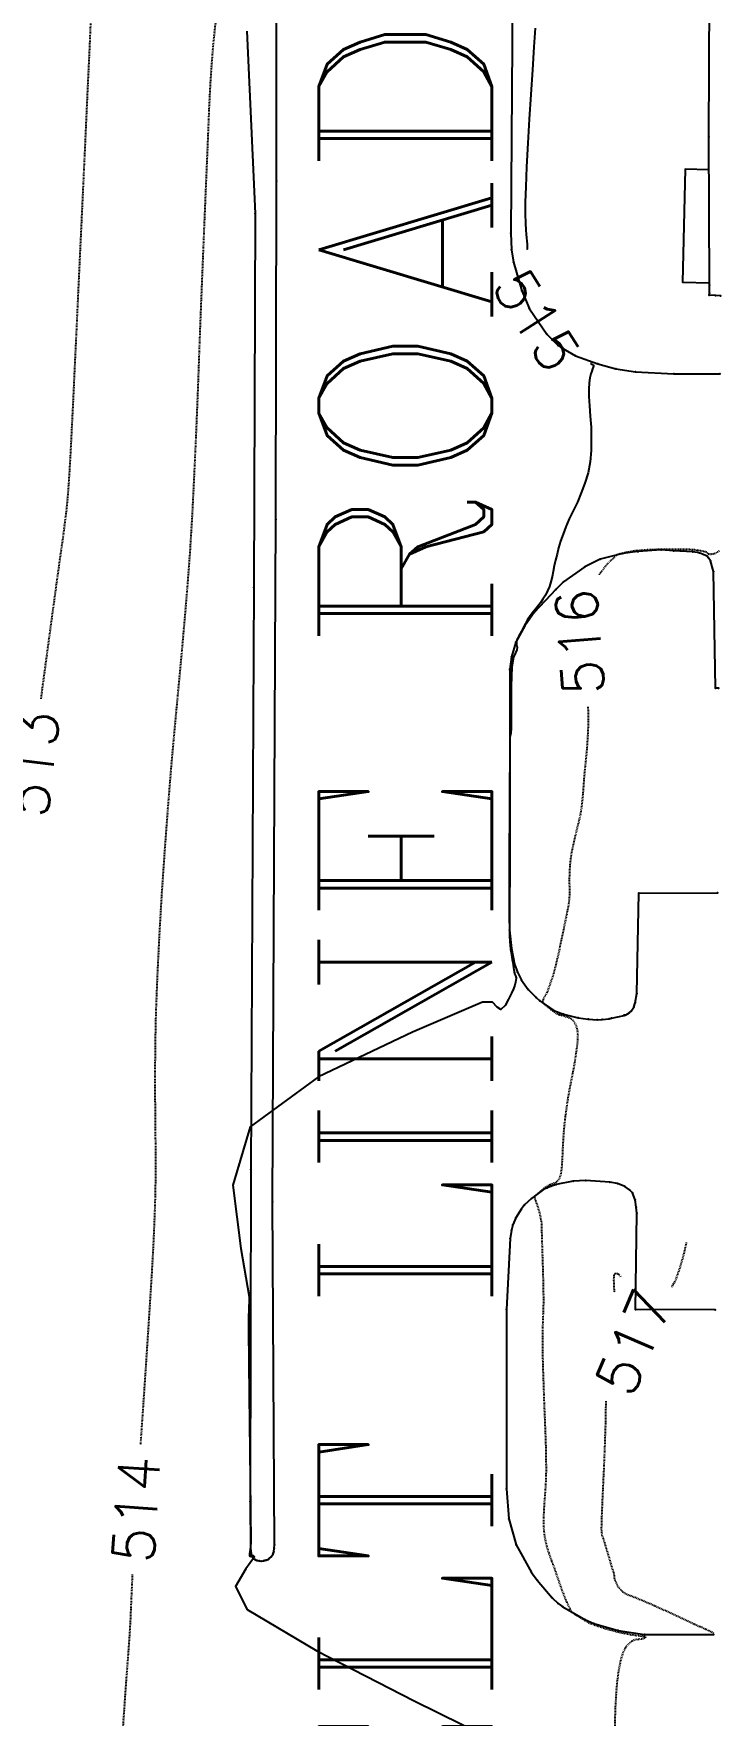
# Model space of a CAD drawing. Header units: inches. Extents: x 0 to 5400, y 0 to 3454.
# Drawn here: x 2490.6 to 2589.8, y 2314.3 to 2557.1 of the extents above; entities that cross this region are included whole.
import ezdxf
from ezdxf.enums import TextEntityAlignment as Align

# ---------------------------------------------------------------- set-up
doc = ezdxf.new("R2010")
doc.units = ezdxf.units.IN
doc.header["$MEASUREMENT"] = 0
doc.linetypes.add('HIDDEN2', pattern=[0.1875, 0.125, -0.0625])
for name, color, linetype in [('CX_CONC', 8, 'Continuous'), ('CX_STM', 9, 'Continuous'), ('FINAL_DTM', 15, 'Continuous'), ('TOPO_CON', 9, 'HIDDEN2'), ('TOPO_ICON', 10, 'Continuous')]:
    doc.layers.add(name, color=color, linetype=linetype)
doc.styles.add('ROMANC', font='ROMANC')
doc.styles.add('SIMPLEX', font='simplex')

msp = doc.modelspace()

# ---------------------------------------------------------------- linework, layer by layer
at = {"layer": 'CX_CONC', "color": 8, "linetype": 'Continuous'}
for p, q in [((2588.09, 2542.22), (2588.22, 2571.58)), ((2525.66, 2535.8), (2525.69, 2571.3)), ((2559.75, 2562.67), (2559.49, 2528.32)), ((2521.41, 2557.48), (2522.58, 2531.17)), ((2588.16, 2520.81), (2588.09, 2542.22)), ((2525.56, 2486.98), (2525.66, 2535.8)), ((2522.58, 2531.17), (2522.39, 2477.14)), ((2559.49, 2528.32), (2559.6, 2525.91)), ((2559.6, 2525.91), (2559.89, 2524.13)), ((2559.89, 2524.13), (2561.08, 2519.97)), ((2588.16, 2519.63), (2588.16, 2520.81)), ((2561.08, 2519.97), (2562.14, 2517.5)), ((2588.14, 2519.37), (2588.16, 2519.63)), ((2589.03, 2519.29), (2588.14, 2519.37)), ((2589.75, 2519.28), (2589.03, 2519.29)), ((2562.14, 2517.5), (2562.21, 2517.38)), ((2562.21, 2517.38), (2564.68, 2513.73)), ((2564.68, 2513.73), (2566.34, 2512.1)), ((2566.34, 2512.1), (2566.77, 2511.82)), ((2566.77, 2511.82), (2568.86, 2510.61)), ((2568.86, 2510.61), (2572.05, 2509.42)), ((2572.05, 2509.42), (2574.65, 2508.73)), ((2574.65, 2508.73), (2577.49, 2508.29)), ((2577.49, 2508.29), (2583.05, 2508)), ((2583.05, 2508), (2589.69, 2508)), ((2525.11, 2388.43), (2525.56, 2486.98)), ((2575.67, 2482.07), (2572.4, 2481.23)), ((2577.81, 2482.37), (2575.67, 2482.07)), ((2577.91, 2482.37), (2577.81, 2482.37)), ((2581.23, 2482.59), (2577.91, 2482.37)), ((2582.97, 2482.46), (2581.23, 2482.59)), ((2585.76, 2482.3), (2582.97, 2482.46)), ((2586.7, 2482.15), (2585.76, 2482.3)), ((2587.85, 2481.65), (2586.7, 2482.15)), ((2588.01, 2481.5), (2587.85, 2481.65)), ((2588.35, 2481.01), (2588.01, 2481.5)), ((2570.21, 2480.12), (2567.13, 2477.95)), ((2572.4, 2481.23), (2570.21, 2480.12)), ((2588.77, 2479.44), (2588.35, 2481.01)), ((2589.07, 2462.63), (2588.77, 2479.44)), ((2522.39, 2477.14), (2521.99, 2393.1)), ((2566, 2476.86), (2562.85, 2473.53)), ((2567.13, 2477.95), (2566, 2476.86)), ((2562.85, 2473.53), (2561.55, 2471.63)), ((2561.55, 2471.63), (2560.22, 2469.24)), ((2559.58, 2467.13), (2559.37, 2465.34)), ((2560.22, 2469.24), (2559.58, 2467.13)), ((2559.37, 2465.34), (2559.37, 2465.25)), ((2559.37, 2465.25), (2559.37, 2440.06)), ((2589.47, 2462.62), (2589.07, 2462.63)), ((2559.37, 2440.06), (2559.32, 2427.66)), ((2577.67, 2418.53), (2577.99, 2433.01)), ((2577.99, 2433.01), (2589.32, 2433.08)), ((2559.32, 2427.66), (2559.58, 2425.04)), ((2559.58, 2425.04), (2560.03, 2422.79)), ((2560.03, 2422.79), (2560.45, 2421.62)), ((2560.45, 2421.62), (2561.04, 2420.45)), ((2561.04, 2420.45), (2562.02, 2419.11)), ((2562.02, 2419.11), (2563.16, 2417.95)), ((2577.47, 2417.19), (2577.67, 2418.53)), ((2563.16, 2417.95), (2563.71, 2417.47)), ((2563.71, 2417.47), (2565.72, 2416.1)), ((2565.72, 2416.1), (2567.1, 2415.55)), ((2576.6, 2415.72), (2576.86, 2416)), ((2576.86, 2416), (2577.26, 2416.58)), ((2577.26, 2416.58), (2577.47, 2417.19)), ((2567.1, 2415.55), (2569.24, 2415.03)), ((2569.24, 2415.03), (2570.68, 2414.81)), ((2570.68, 2414.81), (2570.7, 2414.81)), ((2570.7, 2414.81), (2571.97, 2414.75)), ((2571.97, 2414.75), (2572.7, 2414.76)), ((2572.7, 2414.76), (2573.7, 2414.88)), ((2573.7, 2414.88), (2574.06, 2414.95)), ((2574.06, 2414.95), (2575.85, 2415.37)), ((2575.85, 2415.38), (2575.99, 2415.41)), ((2575.85, 2415.37), (2575.85, 2415.38)), ((2575.99, 2415.41), (2576.31, 2415.53)), ((2576.31, 2415.53), (2576.41, 2415.58)), ((2576.41, 2415.58), (2576.6, 2415.72)), ((2521.99, 2393.1), (2521.86, 2345.2)), ((2564.22, 2390.21), (2562.47, 2388.92)), ((2564.74, 2390.49), (2564.22, 2390.21)), ((2566.03, 2390.95), (2564.74, 2390.49)), ((2568.48, 2391.46), (2566.03, 2390.95)), ((2570.31, 2391.52), (2568.48, 2391.46)), ((2573.78, 2391.29), (2570.31, 2391.52)), ((2574.9, 2391.09), (2573.78, 2391.29)), ((2575.97, 2390.67), (2574.9, 2391.09)), ((2576.64, 2390.19), (2575.97, 2390.67)), ((2577.05, 2389.73), (2576.64, 2390.19)), ((2577.43, 2388.73), (2577.05, 2389.73)), ((2525.39, 2338.91), (2525.11, 2388.43)), ((2561.03, 2387.43), (2560.21, 2386.14)), ((2561.5, 2388), (2561.03, 2387.43)), ((2562.47, 2388.92), (2561.5, 2388)), ((2577.6, 2387.66), (2577.43, 2388.73)), ((2577.5, 2372.91), (2577.67, 2386.81)), ((2577.67, 2386.81), (2577.6, 2387.66)), ((2559.79, 2385.11), (2559.58, 2384.35)), ((2560.21, 2386.14), (2559.79, 2385.11)), ((2559.39, 2383.18), (2558.87, 2372.93)), ((2559.58, 2384.35), (2559.39, 2383.18)), ((2558.87, 2372.93), (2558.89, 2347.01)), ((2589.01, 2372.86), (2577.5, 2372.91)), ((2558.89, 2347.01), (2559.24, 2342.69)), ((2521.86, 2345.2), (2521.92, 2338.4)), ((2559.24, 2342.69), (2560.26, 2338.93)), ((2521.92, 2338.4), (2522.02, 2337.67)), ((2525.28, 2337.94), (2525.35, 2338.47)), ((2525.35, 2338.47), (2525.39, 2338.91)), ((2560.26, 2338.93), (2562.51, 2334.92)), ((2522.02, 2337.67), (2522.09, 2337.47)), ((2522.09, 2337.47), (2522.2, 2337.23)), ((2522.2, 2337.23), (2522.26, 2337.12)), ((2522.26, 2337.12), (2522.42, 2336.93)), ((2522.42, 2336.93), (2522.64, 2336.75)), ((2522.64, 2336.75), (2522.82, 2336.67)), ((2522.82, 2336.67), (2522.89, 2336.65)), ((2522.89, 2336.65), (2523.17, 2336.6)), ((2523.17, 2336.6), (2523.46, 2336.59)), ((2523.46, 2336.59), (2523.8, 2336.62)), ((2523.8, 2336.62), (2524, 2336.66)), ((2524, 2336.66), (2524.2, 2336.73)), ((2524.2, 2336.73), (2524.46, 2336.83)), ((2524.46, 2336.83), (2524.5, 2336.84)), ((2524.5, 2336.84), (2524.64, 2336.95)), ((2524.64, 2336.95), (2524.92, 2337.21)), ((2524.92, 2337.21), (2525.13, 2337.53)), ((2525.13, 2337.53), (2525.21, 2337.69)), ((2525.21, 2337.69), (2525.28, 2337.94)), ((2562.51, 2334.92), (2563.3, 2333.81)), ((2563.3, 2333.81), (2565.49, 2331.3)), ((2565.49, 2331.3), (2566.35, 2330.48)), ((2566.35, 2330.48), (2566.99, 2329.96)), ((2566.99, 2329.96), (2570.26, 2328.12)), ((2570.26, 2328.12), (2571.49, 2327.56)), ((2571.49, 2327.56), (2575.01, 2326.54)), ((2575.01, 2326.54), (2578.78, 2325.99)), ((2578.78, 2325.99), (2588.78, 2325.98))]:
    msp.add_line(p, q, dxfattribs=at)
at = {"layer": 'CX_CONC', "linetype": 'Continuous'}
for p in [(2588.09, 2542.22), (2525.66, 2535.8), (2522.58, 2531.17), (2559.49, 2528.32), (2559.6, 2525.91), (2559.89, 2524.13), (2588.16, 2520.81), (2561.08, 2519.97), (2588.14, 2519.37), (2588.16, 2519.63), (2589.03, 2519.29), (2589.75, 2519.28), (2562.14, 2517.5), (2562.21, 2517.38), (2564.68, 2513.73), (2566.34, 2512.1), (2566.77, 2511.82), (2568.86, 2510.61), (2568.86, 2510.61), (2572.05, 2509.42), (2574.65, 2508.73), (2577.49, 2508.29), (2583.05, 2508), (2589.69, 2508), (2525.56, 2486.98), (2575.67, 2482.07), (2577.81, 2482.37), (2577.91, 2482.37), (2581.23, 2482.59), (2582.97, 2482.46), (2585.76, 2482.3), (2586.7, 2482.15), (2587.85, 2481.65), (2588.01, 2481.5), (2570.21, 2480.12), (2572.4, 2481.23), (2588.35, 2481.01), (2588.77, 2479.44), (2522.39, 2477.14), (2566, 2476.86), (2567.13, 2477.95), (2562.85, 2473.53), (2561.55, 2471.63), (2559.58, 2467.13), (2560.22, 2469.24), (2559.37, 2465.34), (2559.37, 2465.25), (2589.07, 2462.63), (2589.47, 2462.62), (2559.37, 2440.06), (2577.99, 2433.01), (2589.32, 2433.08), (2559.32, 2427.66), (2559.58, 2425.04), (2560.03, 2422.79), (2560.45, 2421.62), (2561.04, 2420.45), (2562.02, 2419.11), (2577.67, 2418.53), (2563.16, 2417.95), (2563.71, 2417.47), (2565.72, 2416.1), (2576.86, 2416), (2577.26, 2416.58), (2577.47, 2417.19), (2567.1, 2415.55), (2569.24, 2415.03), (2570.68, 2414.81), (2570.7, 2414.81), (2571.97, 2414.75), (2572.7, 2414.76), (2573.7, 2414.88), (2574.06, 2414.95), (2575.85, 2415.38), (2575.85, 2415.37), (2575.99, 2415.41), (2576.31, 2415.53), (2576.41, 2415.58), (2576.6, 2415.72), (2521.99, 2393.1), (2564.22, 2390.21), (2564.74, 2390.49), (2566.03, 2390.95), (2568.48, 2391.46), (2570.31, 2391.52), (2573.78, 2391.29), (2574.9, 2391.09), (2575.97, 2390.67), (2576.64, 2390.19), (2577.05, 2389.73), (2525.11, 2388.43), (2561.03, 2387.43), (2561.5, 2388), (2562.47, 2388.92), (2577.43, 2388.73), (2577.6, 2387.66), (2577.67, 2386.81), (2559.79, 2385.11), (2560.21, 2386.14), (2559.39, 2383.18), (2559.58, 2384.35), (2558.87, 2372.93), (2577.5, 2372.91), (2589.01, 2372.86), (2558.89, 2347.01), (2521.86, 2345.2), (2559.24, 2342.69), (2521.92, 2338.4), (2525.35, 2338.47), (2525.39, 2338.91), (2560.26, 2338.93), (2522.02, 2337.67), (2522.09, 2337.47), (2522.2, 2337.23), (2522.26, 2337.12), (2522.42, 2336.93), (2522.64, 2336.75), (2522.82, 2336.67), (2522.89, 2336.65), (2523.17, 2336.6), (2523.46, 2336.59), (2523.8, 2336.62), (2524, 2336.66), (2524.2, 2336.73), (2524.46, 2336.83), (2524.5, 2336.84), (2524.64, 2336.95), (2524.92, 2337.21), (2525.13, 2337.53), (2525.21, 2337.69), (2525.28, 2337.94), (2562.51, 2334.92), (2563.3, 2333.81), (2565.49, 2331.3), (2566.35, 2330.48), (2566.99, 2329.96), (2570.26, 2328.12), (2571.49, 2327.56), (2575.01, 2326.54), (2578.78, 2325.99), (2588.78, 2325.98)]:
    msp.add_point(p, dxfattribs=at)
at = {"layer": 'CX_STM', "color": 9, "linetype": 'Continuous', "flags": 128}
msp.add_lwpolyline([(2588.11, 2537.46), (2584.66, 2537.54), (2584.29, 2521.23), (2588.16, 2521.14)], dxfattribs=at)
at = {"layer": 'TOPO_CON', "color": 11, "linetype": 'HIDDEN2', "flags": 128}
for points in [[(2512.04, 2702.5), (2511.84, 2700.54), (2511.64, 2698.59), (2511.43, 2696.52), (2511.43, 2696.52), (2511.23, 2694.58), (2511.03, 2692.52), (2510.71, 2689.5), (2510.71, 2689.5), (2510.19, 2684.8), (2509.57, 2679.13), (2509.02, 2673.85), (2509.02, 2673.85), (2508.63, 2669.43), (2508.33, 2665.39), (2508.05, 2661.66), (2508.05, 2661.66), (2507.8, 2658.27), (2507.59, 2655.2), (2507.34, 2652.3), (2507.34, 2652.3), (2507.02, 2649.54), (2506.67, 2646.95), (2506.32, 2644.5), (2506.32, 2644.5), (2505.96, 2642.2), (2505.6, 2640.04), (2505.29, 2638.02), (2505.29, 2638.02), (2505.03, 2636.15), (2504.81, 2634.42), (2504.62, 2632.78), (2504.62, 2632.78), (2504.45, 2631.26), (2504.3, 2629.82), (2504.15, 2628.34), (2504.15, 2628.34), (2503.98, 2626.9), (2503.81, 2625.41), (2503.6, 2623.42), (2503.6, 2623.42), (2503.35, 2620.87), (2503.07, 2617.82), (2502.75, 2614), (2502.75, 2614), (2502.36, 2609.07), (2501.93, 2603.37), (2501.51, 2597.71), (2501.51, 2597.71), (2501.11, 2592.08), (2500.73, 2586.48), (2500.42, 2581.72), (2500.42, 2581.72), (2500.2, 2578.15), (2500.06, 2575.41), (2499.94, 2573.26), (2499.94, 2573.26), (2499.87, 2571.76), (2499.83, 2570.84), (2499.78, 2570.09), (2499.78, 2570.09), (2499.71, 2569.38), (2499.63, 2568.83), (2499.54, 2568.31), (2499.54, 2568.31), (2499.46, 2567.84), (2499.37, 2567.4), (2499.29, 2566.84), (2499.29, 2566.84), (2499.23, 2566.32), (2499.18, 2565.67), (2499.1, 2564.27), (2499.1, 2564.27), (2498.99, 2562.05), (2498.85, 2559.07), (2498.67, 2554.95), (2498.67, 2554.95), (2498.4, 2549.23), (2498.09, 2542.35), (2497.76, 2535.27), (2497.76, 2535.27), (2497.42, 2527.97), (2497.07, 2520.46), (2496.76, 2513.77), (2496.76, 2513.77), (2496.5, 2508.25), (2496.28, 2503.54), (2496.08, 2499.55), (2496.08, 2499.55), (2495.92, 2496.39), (2495.78, 2493.95), (2495.64, 2491.8), (2495.64, 2491.8), (2495.5, 2490.02), (2495.36, 2488.54), (2495.14, 2486.71), (2495.14, 2486.71), (2494.85, 2484.48), (2494.48, 2481.9), (2494, 2478.44), (2494, 2478.44), (2493.27, 2473.09), (2492.43, 2466.86), (2491.81, 2462.29), (2491.81, 2462.29), (2491.72, 2461.61), (2491.69, 2461.33), (2491.66, 2461.06), (2491.66, 2461.06)], [(2515.61, 2598.22), (2515.81, 2596.9), (2516.01, 2595.58), (2516.27, 2593.94), (2516.27, 2593.94), (2516.62, 2591.74), (2517.03, 2589.2), (2517.43, 2586.74), (2517.43, 2586.74), (2517.82, 2584.36), (2518.19, 2582.05), (2518.51, 2580.12), (2518.51, 2580.12), (2518.73, 2578.75), (2518.89, 2577.76), (2519.02, 2576.98), (2519.02, 2576.98), (2519.11, 2576.42), (2519.16, 2576.07), (2519.2, 2575.65), (2519.2, 2575.65), (2519.25, 2575.11), (2519.3, 2574.51), (2519.3, 2573.75), (2519.3, 2573.75), (2519.25, 2572.81), (2519.15, 2571.72), (2518.98, 2570.42), (2518.98, 2570.42), (2518.7, 2568.91), (2518.34, 2567.2), (2517.96, 2565.28), (2517.96, 2565.28), (2517.57, 2563.17), (2517.17, 2560.85), (2516.81, 2558.34), (2516.81, 2558.34), (2516.53, 2555.64), (2516.3, 2552.76), (2516.1, 2549.74), (2516.1, 2549.74), (2515.94, 2546.59), (2515.81, 2543.3), (2515.67, 2539.88), (2515.67, 2539.88), (2515.52, 2536.4), (2515.37, 2532.79), (2515.21, 2528.92), (2515.21, 2528.92), (2515.04, 2524.77), (2514.86, 2520.37), (2514.67, 2515.63), (2514.67, 2515.63), (2514.48, 2510.43), (2514.28, 2504.89), (2514.05, 2499.29), (2514.05, 2499.29), (2513.79, 2493.63), (2513.51, 2487.92), (2513.18, 2482.38), (2513.18, 2482.38), (2512.79, 2477.19), (2512.37, 2472.19), (2511.92, 2467.12), (2511.92, 2467.12), (2511.44, 2461.98), (2510.95, 2456.78), (2510.46, 2451.31), (2510.46, 2451.31), (2509.98, 2445.36), (2509.52, 2439.14), (2509.1, 2433.02), (2509.1, 2433.02), (2508.75, 2427.01), (2508.46, 2421.11), (2508.25, 2415.7), (2508.25, 2415.7), (2508.15, 2410.98), (2508.13, 2406.76), (2508.14, 2402.84), (2508.14, 2402.84), (2508.16, 2399.26), (2508.21, 2395.99), (2508.22, 2392.69), (2508.22, 2392.69), (2508.16, 2389.35), (2508.05, 2385.98), (2507.89, 2382.28), (2507.89, 2382.28), (2507.66, 2378.14), (2507.38, 2373.68), (2507.08, 2368.97), (2507.08, 2368.97), (2506.75, 2363.95), (2506.4, 2358.7), (2506.03, 2353.44), (2506.03, 2353.44)], [(2589.57, 2482.43), (2589.34, 2482.27), (2589.1, 2482.12), (2588.86, 2482.02), (2588.86, 2482.02), (2588.62, 2481.95), (2588.38, 2481.91), (2588.19, 2481.91), (2588.19, 2481.91), (2588.06, 2481.96), (2587.99, 2482.04), (2587.93, 2482.11), (2587.93, 2482.11), (2587.89, 2482.15), (2587.86, 2482.19), (2587.84, 2482.22), (2587.84, 2482.22), (2587.83, 2482.24), (2587.82, 2482.24), (2587.8, 2482.25), (2587.8, 2482.25), (2587.78, 2482.26), (2587.76, 2482.27), (2587.72, 2482.28), (2587.72, 2482.28), (2587.64, 2482.29), (2587.55, 2482.31), (2587.43, 2482.34), (2587.43, 2482.34), (2587.26, 2482.37), (2587.07, 2482.4), (2586.87, 2482.44), (2586.87, 2482.44), (2586.67, 2482.47), (2586.47, 2482.51), (2586.3, 2482.54), (2586.3, 2482.54), (2586.17, 2482.56), (2586.07, 2482.57), (2585.98, 2482.59), (2585.98, 2482.59), (2585.9, 2482.59), (2585.84, 2482.6), (2585.76, 2482.6), (2585.76, 2482.6), (2585.67, 2482.61), (2585.56, 2482.61), (2585.45, 2482.62), (2585.45, 2482.62), (2585.33, 2482.62), (2585.21, 2482.63), (2585.08, 2482.63), (2585.08, 2482.63), (2584.95, 2482.64), (2584.82, 2482.64), (2584.63, 2482.65), (2584.63, 2482.65), (2584.38, 2482.65), (2584.07, 2482.65), (2583.68, 2482.65), (2583.68, 2482.65), (2583.16, 2482.65), (2582.56, 2482.65), (2581.93, 2482.64), (2581.93, 2482.64), (2581.29, 2482.63), (2580.63, 2482.62), (2580.03, 2482.6), (2580.03, 2482.6), (2579.52, 2482.58), (2579.07, 2482.56), (2578.68, 2482.54), (2578.68, 2482.54), (2578.37, 2482.51), (2578.13, 2482.49), (2577.93, 2482.48), (2577.93, 2482.48), (2577.79, 2482.46), (2577.69, 2482.46), (2577.59, 2482.44), (2577.59, 2482.44), (2577.49, 2482.43), (2577.4, 2482.42), (2577.27, 2482.39), (2577.27, 2482.39), (2577.09, 2482.36), (2576.87, 2482.32), (2576.65, 2482.28), (2576.65, 2482.28), (2576.41, 2482.24), (2576.15, 2482.19), (2575.92, 2482.14), (2575.92, 2482.14), (2575.7, 2482.09), (2575.51, 2482.04), (2575.34, 2482), (2575.34, 2482), (2575.19, 2481.96), (2575.07, 2481.93), (2574.98, 2481.9), (2574.98, 2481.9), (2574.91, 2481.88), (2574.87, 2481.87), (2574.84, 2481.86), (2574.84, 2481.86), (2574.83, 2481.86), (2574.82, 2481.86), (2574.82, 2481.85), (2574.82, 2481.85), (2574.81, 2481.85), (2574.8, 2481.84), (2574.79, 2481.82), (2574.79, 2481.82), (2574.74, 2481.78), (2574.67, 2481.72), (2574.57, 2481.63), (2574.57, 2481.63), (2574.43, 2481.5), (2574.26, 2481.34), (2574.08, 2481.17), (2574.08, 2481.17), (2573.9, 2481), (2573.71, 2480.82), (2573.55, 2480.65), (2573.55, 2480.65), (2573.42, 2480.52), (2573.31, 2480.4), (2573.2, 2480.27), (2573.2, 2480.27), (2573.09, 2480.14), (2572.99, 2480), (2572.87, 2479.84), (2572.87, 2479.84), (2572.7, 2479.6), (2572.5, 2479.34), (2572.35, 2479.14), (2572.35, 2479.14), (2572.28, 2479.04), (2572.25, 2479), (2572.22, 2478.96), (2572.22, 2478.96)], [(2570.6, 2459.92), (2570.65, 2459.42), (2570.69, 2458.91), (2570.69, 2458.15), (2570.69, 2458.15), (2570.65, 2456.97), (2570.58, 2455.53), (2570.49, 2454.12), (2570.49, 2454.12), (2570.37, 2452.81), (2570.24, 2451.52), (2570.12, 2450.32), (2570.12, 2450.32), (2570.04, 2449.24), (2569.97, 2448.24), (2569.89, 2447.27), (2569.89, 2447.27), (2569.8, 2446.34), (2569.7, 2445.44), (2569.55, 2444.51), (2569.55, 2444.51), (2569.34, 2443.51), (2569.08, 2442.49), (2568.83, 2441.46), (2568.83, 2441.46), (2568.59, 2440.41), (2568.35, 2439.35), (2568.16, 2438.31), (2568.16, 2438.31), (2568.05, 2437.31), (2567.98, 2436.34), (2567.95, 2435.43), (2567.95, 2435.43), (2567.94, 2434.61), (2567.96, 2433.87), (2567.97, 2433.2), (2567.97, 2433.2), (2567.96, 2432.66), (2567.93, 2432.2), (2567.88, 2431.7), (2567.88, 2431.7), (2567.79, 2431.13), (2567.66, 2430.5), (2567.51, 2429.73), (2567.51, 2429.73), (2567.3, 2428.72), (2567.06, 2427.56), (2566.81, 2426.4), (2566.81, 2426.4), (2566.57, 2425.25), (2566.32, 2424.1), (2566.1, 2423.12), (2566.1, 2423.12), (2565.93, 2422.4), (2565.78, 2421.84), (2565.65, 2421.39), (2565.65, 2421.39), (2565.55, 2421.04), (2565.46, 2420.8), (2565.37, 2420.55), (2565.37, 2420.55), (2565.27, 2420.27), (2565.18, 2419.99), (2565.08, 2419.71), (2565.08, 2419.71), (2564.98, 2419.42), (2564.88, 2419.14), (2564.78, 2418.89), (2564.78, 2418.89), (2564.68, 2418.67), (2564.59, 2418.48), (2564.5, 2418.32), (2564.5, 2418.32), (2564.42, 2418.17), (2564.35, 2418.05), (2564.29, 2417.94), (2564.29, 2417.94), (2564.24, 2417.85), (2564.21, 2417.76), (2564.18, 2417.68), (2564.18, 2417.68), (2564.16, 2417.61), (2564.15, 2417.55), (2564.14, 2417.5), (2564.14, 2417.5), (2564.12, 2417.45), (2564.11, 2417.4), (2564.09, 2417.37), (2564.09, 2417.37), (2564.08, 2417.34), (2564.06, 2417.31), (2564.05, 2417.29), (2564.05, 2417.29), (2564.05, 2417.28), (2564.04, 2417.27), (2564.04, 2417.26), (2564.03, 2417.25), (2564.04, 2417.25), (2564.05, 2417.24), (2564.07, 2417.22), (2564.07, 2417.22), (2564.14, 2417.17), (2564.23, 2417.1), (2564.36, 2417), (2564.36, 2417), (2564.54, 2416.85), (2564.77, 2416.66), (2565.01, 2416.48), (2565.01, 2416.48), (2565.25, 2416.29), (2565.49, 2416.1), (2565.71, 2415.93), (2565.71, 2415.93), (2565.88, 2415.81), (2566.02, 2415.71), (2566.14, 2415.64), (2566.14, 2415.64), (2566.23, 2415.58), (2566.3, 2415.55), (2566.38, 2415.52), (2566.38, 2415.52), (2566.46, 2415.49), (2566.54, 2415.46), (2566.66, 2415.43), (2566.66, 2415.43), (2566.83, 2415.39), (2567.04, 2415.34), (2567.31, 2415.25), (2567.31, 2415.25), (2567.67, 2415.15), (2568.08, 2415), (2568.44, 2414.7), (2568.44, 2414.7), (2568.75, 2414.23), (2569.02, 2413.6), (2569.16, 2412.74), (2569.16, 2412.74), (2569.12, 2411.57), (2568.94, 2410.17), (2568.72, 2408.67), (2568.72, 2408.67), (2568.43, 2407.07), (2568.09, 2405.38), (2567.79, 2403.77), (2567.79, 2403.77), (2567.56, 2402.27), (2567.37, 2400.85), (2567.21, 2399.52), (2567.21, 2399.52), (2567.11, 2398.31), (2567.04, 2397.19), (2566.98, 2396.17), (2566.98, 2396.17), (2566.94, 2395.24), (2566.9, 2394.41), (2566.85, 2393.67), (2566.85, 2393.67), (2566.79, 2393.03), (2566.71, 2392.5), (2566.6, 2392.05), (2566.6, 2392.05), (2566.44, 2391.72), (2566.26, 2391.47), (2566.07, 2391.29), (2566.07, 2391.29), (2565.87, 2391.15), (2565.66, 2391.08), (2565.48, 2391.01), (2565.48, 2391.01), (2565.32, 2390.95), (2565.18, 2390.9), (2565.06, 2390.85), (2565.06, 2390.85), (2564.96, 2390.81), (2564.88, 2390.76), (2564.79, 2390.72), (2564.79, 2390.72), (2564.72, 2390.68), (2564.65, 2390.63), (2564.57, 2390.58), (2564.57, 2390.58), (2564.47, 2390.5), (2564.35, 2390.42), (2564.21, 2390.31), (2564.21, 2390.31), (2564.04, 2390.17), (2563.85, 2390.02), (2563.65, 2389.86), (2563.65, 2389.86), (2563.47, 2389.71), (2563.29, 2389.56), (2563.14, 2389.44), (2563.14, 2389.44), (2563.03, 2389.35), (2562.96, 2389.29), (2562.91, 2389.25), (2562.91, 2389.25), (2562.9, 2389.24), (2562.89, 2389.23), (2562.88, 2389.23), (2562.88, 2389.22), (2562.89, 2389.2), (2562.89, 2389.19), (2562.9, 2389.17), (2562.9, 2389.17), (2562.91, 2389.13), (2562.92, 2389.09), (2562.94, 2389.03), (2562.94, 2389.03), (2562.96, 2388.96), (2562.98, 2388.88), (2563.01, 2388.79), (2563.01, 2388.79), (2563.05, 2388.68), (2563.09, 2388.56), (2563.13, 2388.44), (2563.13, 2388.44), (2563.17, 2388.31), (2563.21, 2388.19), (2563.26, 2388.07), (2563.26, 2388.07), (2563.3, 2387.97), (2563.33, 2387.87), (2563.37, 2387.76), (2563.37, 2387.76), (2563.41, 2387.63), (2563.46, 2387.49), (2563.51, 2387.31), (2563.51, 2387.31), (2563.57, 2387.09), (2563.63, 2386.84), (2563.69, 2386.58), (2563.69, 2386.58), (2563.75, 2386.32), (2563.81, 2386.06), (2563.85, 2385.82), (2563.85, 2385.82), (2563.89, 2385.61), (2563.91, 2385.42), (2563.92, 2385.2), (2563.92, 2385.2), (2563.94, 2384.93), (2563.94, 2384.63), (2563.95, 2384.24), (2563.95, 2384.24), (2563.96, 2383.73), (2563.98, 2383.13), (2564, 2382.44), (2564, 2382.44), (2564.02, 2381.66), (2564.05, 2380.8), (2564.08, 2379.88), (2564.08, 2379.88), (2564.11, 2378.89), (2564.14, 2377.85), (2564.17, 2376.81), (2564.17, 2376.81), (2564.19, 2375.77), (2564.2, 2374.73), (2564.2, 2373.71), (2564.2, 2373.71), (2564.17, 2372.75), (2564.14, 2371.81), (2564.1, 2370.72), (2564.1, 2370.72), (2564.08, 2369.47), (2564.07, 2368.09), (2564.08, 2366.45), (2564.08, 2366.45), (2564.13, 2364.45), (2564.21, 2362.19), (2564.28, 2359.95), (2564.28, 2359.95), (2564.37, 2357.72), (2564.46, 2355.51), (2564.53, 2353.57), (2564.53, 2353.57), (2564.56, 2352.02), (2564.58, 2350.75), (2564.59, 2349.68), (2564.59, 2349.68), (2564.57, 2348.83), (2564.55, 2348.16), (2564.51, 2347.56), (2564.51, 2347.56), (2564.48, 2346.97), (2564.44, 2346.43), (2564.4, 2345.92), (2564.4, 2345.92), (2564.37, 2345.43), (2564.33, 2344.96), (2564.3, 2344.51), (2564.3, 2344.51), (2564.28, 2344.09), (2564.25, 2343.68), (2564.24, 2343.27), (2564.24, 2343.27), (2564.23, 2342.88), (2564.22, 2342.48), (2564.22, 2342.08), (2564.22, 2342.08), (2564.23, 2341.66), (2564.25, 2341.23), (2564.29, 2340.79), (2564.29, 2340.79), (2564.34, 2340.33), (2564.41, 2339.85), (2564.51, 2339.37), (2564.51, 2339.37), (2564.63, 2338.88), (2564.77, 2338.38), (2564.92, 2337.9), (2564.92, 2337.9), (2565.08, 2337.44), (2565.23, 2337.02), (2565.37, 2336.64), (2565.37, 2336.64), (2565.49, 2336.32), (2565.59, 2336.06), (2565.68, 2335.82), (2565.68, 2335.82), (2565.75, 2335.62), (2565.81, 2335.45), (2565.87, 2335.28), (2565.87, 2335.28), (2565.93, 2335.11), (2565.98, 2334.94), (2566.05, 2334.75), (2566.05, 2334.75), (2566.11, 2334.54), (2566.19, 2334.31), (2566.27, 2334.06), (2566.27, 2334.06), (2566.38, 2333.76), (2566.49, 2333.43), (2566.61, 2333.11), (2566.61, 2333.11), (2566.73, 2332.79), (2566.84, 2332.47), (2566.95, 2332.18), (2566.95, 2332.18), (2567.05, 2331.93), (2567.13, 2331.72), (2567.2, 2331.54), (2567.2, 2331.54), (2567.26, 2331.39), (2567.31, 2331.27), (2567.35, 2331.17), (2567.35, 2331.17), (2567.38, 2331.1), (2567.39, 2331.05), (2567.41, 2331), (2567.41, 2331), (2567.43, 2330.95), (2567.44, 2330.91), (2567.46, 2330.85), (2567.46, 2330.85), (2567.49, 2330.79), (2567.53, 2330.71), (2567.57, 2330.62), (2567.57, 2330.62), (2567.63, 2330.51), (2567.68, 2330.39), (2567.75, 2330.26), (2567.75, 2330.26), (2567.81, 2330.11), (2567.89, 2329.96), (2567.95, 2329.82), (2567.95, 2329.82), (2568.02, 2329.68), (2568.08, 2329.55), (2568.13, 2329.45), (2568.13, 2329.45), (2568.16, 2329.38), (2568.18, 2329.33), (2568.2, 2329.29), (2568.2, 2329.29), (2568.2, 2329.28), (2568.2, 2329.28), (2568.21, 2329.27), (2568.21, 2329.27), (2568.21, 2329.27), (2568.22, 2329.27), (2568.23, 2329.26), (2568.23, 2329.26), (2568.27, 2329.23), (2568.32, 2329.2), (2568.4, 2329.15), (2568.4, 2329.15), (2568.51, 2329.08), (2568.66, 2328.99), (2568.81, 2328.89), (2568.81, 2328.89), (2568.99, 2328.78), (2569.18, 2328.67), (2569.37, 2328.55), (2569.37, 2328.55), (2569.56, 2328.43), (2569.75, 2328.31), (2569.93, 2328.2), (2569.93, 2328.2), (2570.1, 2328.09), (2570.27, 2327.99), (2570.43, 2327.89), (2570.43, 2327.89), (2570.58, 2327.81), (2570.72, 2327.74), (2570.9, 2327.65), (2570.9, 2327.65), (2571.11, 2327.56), (2571.37, 2327.46), (2571.69, 2327.34), (2571.69, 2327.34), (2572.11, 2327.2), (2572.6, 2327.04), (2573.13, 2326.87), (2573.13, 2326.87), (2573.71, 2326.7), (2574.33, 2326.53), (2574.96, 2326.37), (2574.96, 2326.37), (2575.58, 2326.23), (2576.2, 2326.11), (2576.78, 2326), (2576.78, 2326), (2577.3, 2325.92), (2577.77, 2325.85), (2578.16, 2325.79), (2578.16, 2325.79), (2578.44, 2325.75), (2578.64, 2325.72), (2578.79, 2325.7), (2578.79, 2325.7), (2578.87, 2325.69), (2578.91, 2325.68), (2578.93, 2325.67), (2578.93, 2325.67), (2578.95, 2325.66), (2578.95, 2325.64), (2578.94, 2325.62), (2578.94, 2325.62), (2578.94, 2325.6), (2578.92, 2325.56), (2578.9, 2325.53), (2578.9, 2325.53), (2578.88, 2325.48), (2578.85, 2325.44), (2578.77, 2325.39), (2578.77, 2325.39), (2578.63, 2325.36), (2578.45, 2325.33), (2578.2, 2325.29), (2578.2, 2325.29), (2577.85, 2325.26), (2577.43, 2325.22), (2576.99, 2325.03), (2576.99, 2325.03), (2576.54, 2324.67), (2576.08, 2324.15), (2575.67, 2323.36), (2575.67, 2323.36), (2575.34, 2322.24), (2575.06, 2320.83), (2574.84, 2319.24), (2574.84, 2319.24), (2574.69, 2317.44), (2574.58, 2315.45), (2574.51, 2313.42), (2574.51, 2313.42), (2574.48, 2311.33), (2574.48, 2309.19), (2574.42, 2307.2), (2574.42, 2307.2), (2574.29, 2305.35), (2574.1, 2303.64), (2573.8, 2302.19), (2573.8, 2302.19), (2573.32, 2301.09), (2572.74, 2300.25), (2572.14, 2299.6), (2572.14, 2299.6), (2571.53, 2299.14), (2570.91, 2298.88), (2570.38, 2298.67), (2570.38, 2298.67), (2570.01, 2298.5), (2569.72, 2298.4), (2569.46, 2298.28), (2569.46, 2298.28), (2569.21, 2298.13), (2568.99, 2297.96), (2568.69, 2297.73), (2568.69, 2297.73), (2568.29, 2297.42), (2567.82, 2297.04), (2567.34, 2296.65), (2567.34, 2296.65), (2566.84, 2296.25), (2566.32, 2295.82), (2565.87, 2295.44), (2565.87, 2295.44), (2565.49, 2295.11), (2565.17, 2294.82), (2564.89, 2294.56), (2564.89, 2294.56), (2564.67, 2294.34), (2564.49, 2294.16), (2564.34, 2293.98), (2564.34, 2293.98), (2564.2, 2293.82), (2564.08, 2293.68), (2563.98, 2293.54), (2563.98, 2293.54), (2563.88, 2293.41), (2563.79, 2293.28), (2563.7, 2293.15), (2563.7, 2293.15), (2563.61, 2293.02), (2563.53, 2292.89), (2563.45, 2292.76), (2563.45, 2292.76), (2563.38, 2292.65), (2563.31, 2292.55), (2563.26, 2292.46), (2563.26, 2292.46), (2563.22, 2292.41), (2563.2, 2292.37), (2563.18, 2292.34), (2563.18, 2292.34), (2563.17, 2292.33), (2563.17, 2292.33), (2563.17, 2292.32), (2563.17, 2292.32), (2563.16, 2292.31), (2563.16, 2292.29), (2563.15, 2292.24), (2563.15, 2292.24), (2563.12, 2292.11), (2563.08, 2291.92), (2563.02, 2291.65), (2563.02, 2291.65), (2562.93, 2291.25), (2562.82, 2290.77), (2562.71, 2290.28), (2562.71, 2290.28), (2562.6, 2289.78), (2562.49, 2289.28), (2562.4, 2288.84), (2562.4, 2288.84), (2562.34, 2288.52), (2562.29, 2288.26), (2562.25, 2288.03), (2562.25, 2288.03), (2562.23, 2287.83), (2562.21, 2287.66), (2562.19, 2287.46), (2562.19, 2287.46), (2562.17, 2287.21), (2562.15, 2286.93), (2562.13, 2286.62), (2562.13, 2286.62), (2562.11, 2286.29), (2562.08, 2285.92), (2562.07, 2285.55), (2562.07, 2285.55), (2562.05, 2285.17), (2562.05, 2284.77), (2562.04, 2284.35), (2562.04, 2284.35), (2562.04, 2283.91), (2562.04, 2283.45), (2562.05, 2282.95), (2562.05, 2282.95), (2562.06, 2282.41), (2562.07, 2281.83), (2562.08, 2281.22), (2562.08, 2281.22), (2562.1, 2280.58), (2562.13, 2279.9), (2562.17, 2279.18), (2562.17, 2279.18), (2562.21, 2278.42), (2562.27, 2277.63), (2562.33, 2276.76), (2562.33, 2276.76), (2562.39, 2275.83), (2562.45, 2274.83), (2562.51, 2273.69), (2562.51, 2273.69), (2562.56, 2272.45), (2562.62, 2271.07), (2562.68, 2269.41), (2562.68, 2269.41), (2562.75, 2267.44), (2562.83, 2265.19), (2562.94, 2262.53), (2562.94, 2262.53), (2563.06, 2259.39), (2563.21, 2255.83), (2563.36, 2251.92), (2563.36, 2251.92), (2563.53, 2247.64), (2563.71, 2243.02), (2563.89, 2238.18), (2563.89, 2238.18), (2564.07, 2233.11), (2564.25, 2227.83), (2564.44, 2222.57), (2564.44, 2222.57), (2564.63, 2217.32), (2564.84, 2212.1), (2565.05, 2207.11), (2565.05, 2207.11), (2565.28, 2202.39), (2565.52, 2197.92), (2565.76, 2193.75), (2565.76, 2193.75), (2566.02, 2189.85), (2566.29, 2186.26), (2566.53, 2183.24), (2566.53, 2183.24), (2566.71, 2181.07), (2566.87, 2179.47), (2567.04, 2177.86), (2567.04, 2177.86)], [(2584.84, 2382.59), (2584.47, 2380.94), (2584, 2379.31), (2583.58, 2377.99), (2583.58, 2377.99), (2583.27, 2377.16), (2583, 2376.63), (2582.7, 2376.13), (2582.7, 2376.13)], [(2575.4, 2377.63), (2575.16, 2377.9), (2574.73, 2378.12), (2574.41, 2378.01), (2574.41, 2378.01), (2574.34, 2377.28), (2574.38, 2376.23), (2574.42, 2375.45), (2574.42, 2375.45), (2574.42, 2375.39), (2574.42, 2375.37), (2574.42, 2375.35), (2574.42, 2375.35)], [(2573.21, 2359.69), (2573.21, 2359.54), (2573.2, 2359.38), (2573.2, 2359.03), (2573.2, 2359.03), (2573.19, 2358.4), (2573.18, 2357.56), (2573.16, 2356.59), (2573.16, 2356.59), (2573.13, 2355.46), (2573.08, 2354.19), (2573.04, 2352.94), (2573.04, 2352.94), (2572.99, 2351.71), (2572.94, 2350.51), (2572.9, 2349.49), (2572.9, 2349.49), (2572.86, 2348.75), (2572.84, 2348.19), (2572.81, 2347.68), (2572.81, 2347.68), (2572.79, 2347.24), (2572.77, 2346.84), (2572.75, 2346.36), (2572.75, 2346.36), (2572.72, 2345.72), (2572.69, 2344.98), (2572.66, 2344.25), (2572.66, 2344.25), (2572.63, 2343.51), (2572.6, 2342.77), (2572.58, 2342.13), (2572.58, 2342.13), (2572.57, 2341.66), (2572.56, 2341.29), (2572.57, 2340.99), (2572.57, 2340.99), (2572.58, 2340.77), (2572.6, 2340.62), (2572.62, 2340.48), (2572.62, 2340.48), (2572.66, 2340.34), (2572.7, 2340.2), (2572.74, 2340.07), (2572.74, 2340.07), (2572.78, 2339.95), (2572.82, 2339.83), (2572.87, 2339.72), (2572.87, 2339.72), (2572.9, 2339.63), (2572.93, 2339.54), (2572.97, 2339.42), (2572.97, 2339.42), (2573.03, 2339.25), (2573.09, 2339.03), (2573.17, 2338.75), (2573.17, 2338.75), (2573.29, 2338.36), (2573.42, 2337.9), (2573.56, 2337.44), (2573.56, 2337.44), (2573.7, 2336.97), (2573.83, 2336.5), (2573.96, 2336.09), (2573.96, 2336.09), (2574.05, 2335.78), (2574.12, 2335.53), (2574.19, 2335.34), (2574.19, 2335.34), (2574.23, 2335.2), (2574.26, 2335.11), (2574.29, 2335.04), (2574.29, 2335.04), (2574.32, 2334.97), (2574.34, 2334.92), (2574.35, 2334.86), (2574.35, 2334.86), (2574.37, 2334.8), (2574.38, 2334.74), (2574.39, 2334.67), (2574.39, 2334.67), (2574.4, 2334.57), (2574.41, 2334.47), (2574.42, 2334.37), (2574.42, 2334.37), (2574.43, 2334.27), (2574.44, 2334.17), (2574.44, 2334.09), (2574.44, 2334.09), (2574.45, 2334.02), (2574.46, 2333.96), (2574.48, 2333.91), (2574.48, 2333.91), (2574.5, 2333.85), (2574.53, 2333.79), (2574.56, 2333.72), (2574.56, 2333.72), (2574.6, 2333.63), (2574.65, 2333.53), (2574.7, 2333.42), (2574.7, 2333.42), (2574.75, 2333.32), (2574.81, 2333.21), (2574.86, 2333.1), (2574.86, 2333.1), (2574.91, 2333.01), (2574.95, 2332.93), (2575.01, 2332.85), (2575.01, 2332.85), (2575.07, 2332.77), (2575.14, 2332.68), (2575.23, 2332.58), (2575.23, 2332.58), (2575.34, 2332.46), (2575.47, 2332.34), (2575.61, 2332.21), (2575.61, 2332.21), (2575.77, 2332.09), (2575.94, 2331.97), (2576.15, 2331.85), (2576.15, 2331.85), (2576.36, 2331.75), (2576.61, 2331.66), (2577.02, 2331.51), (2577.02, 2331.51), (2577.59, 2331.29), (2578.31, 2331), (2579.24, 2330.6), (2579.24, 2330.6), (2580.48, 2330.05), (2581.94, 2329.39), (2583.38, 2328.73), (2583.38, 2328.73), (2584.8, 2328.08), (2586.2, 2327.42), (2587.33, 2326.9), (2587.33, 2326.9), (2588, 2326.58), (2588.39, 2326.4), (2588.78, 2326.22), (2588.78, 2326.22)], [(2504.86, 2334.64), (2504.81, 2333.39), (2504.75, 2332.14), (2504.69, 2330.75), (2504.69, 2330.75), (2504.63, 2329.34), (2504.56, 2327.79), (2504.43, 2325.65), (2504.43, 2325.65), (2504.22, 2322.71), (2503.95, 2319.16), (2503.67, 2315.16), (2503.67, 2315.16), (2503.35, 2310.34), (2503.01, 2305.07), (2502.75, 2300.51), (2502.75, 2300.51), (2502.59, 2297.23), (2502.5, 2294.67), (2502.42, 2292.35), (2502.42, 2292.35), (2502.33, 2290.01), (2502.25, 2287.92), (2502.19, 2286.35), (2502.19, 2286.35), (2502.16, 2285.81), (2502.15, 2285.67), (2502.14, 2285.13), (2502.14, 2285.13), (2502.08, 2284.29), (2502.01, 2283.03), (2502.05, 2280.11), (2502.05, 2280.11), (2502.32, 2273.28), (2502.7, 2264.57), (2502.99, 2258.24), (2502.99, 2258.24), (2503, 2257.99), (2503.01, 2257.93), (2503.02, 2257.69), (2503.02, 2257.69), (2503.15, 2254.89), (2503.33, 2250.9), (2503.51, 2246.49), (2503.51, 2246.49), (2503.67, 2241.82), (2503.83, 2236.72), (2504, 2231.4), (2504, 2231.4), (2504.14, 2225.98), (2504.29, 2220.34), (2504.51, 2214.32), (2504.51, 2214.32), (2504.81, 2207.87), (2505.19, 2201.04), (2505.68, 2193.8), (2505.68, 2193.8), (2506.34, 2185.84), (2507.13, 2177.47), (2507.91, 2169.52), (2507.91, 2169.52), (2508.67, 2162.06), (2509.43, 2155.02), (2510.06, 2149.1), (2510.06, 2149.1), (2510.49, 2144.8), (2510.79, 2141.63), (2511, 2138.8), (2511, 2138.8), (2511.11, 2136.34), (2511.14, 2134.22), (2511.16, 2131.64), (2511.16, 2131.64), (2511.19, 2128.15), (2511.2, 2124.2), (2511.22, 2120.3), (2511.22, 2120.3), (2511.24, 2116.41), (2511.27, 2112.58), (2511.28, 2109.43), (2511.28, 2109.43), (2511.3, 2107.25), (2511.31, 2105.75), (2511.31, 2104.71), (2511.31, 2104.71), (2511.31, 2104.32), (2511.31, 2104.16), (2511.32, 2104.03), (2511.32, 2104.03), (2511.32, 2103.94), (2511.33, 2103.88), (2511.36, 2103.72), (2511.36, 2103.72), (2511.44, 2103.16), (2511.55, 2102.41), (2511.66, 2101.66), (2511.66, 2101.66)]]:
    msp.add_lwpolyline(points, dxfattribs=at)
at = {"layer": 'TOPO_ICON', "color": 12, "linetype": 'Continuous', "flags": 128}
for points in [[(2563.01, 2557.9), (2562.84, 2555.19), (2562.84, 2555.19), (2562.62, 2551.91), (2562.39, 2548.31), (2562.17, 2544.77), (2562.17, 2544.77), (2561.96, 2541.29), (2561.78, 2537.89), (2561.65, 2534.99), (2561.65, 2534.99), (2561.59, 2532.78), (2561.59, 2531.08), (2561.62, 2529.73), (2561.62, 2529.73), (2561.66, 2528.76), (2561.74, 2528.15), (2561.79, 2527.63), (2561.79, 2527.63), (2561.82, 2527.14), (2561.84, 2526.74), (2561.85, 2526.43), (2561.85, 2526.43), (2561.85, 2526.23), (2561.85, 2526.11), (2561.84, 2526), (2561.84, 2526)], [(2571, 2509.5), (2571.03, 2509.49), (2571.05, 2509.48), (2571.11, 2509.45), (2571.11, 2509.45), (2571.22, 2509.4), (2571.37, 2509.32), (2571.46, 2509.22), (2571.46, 2509.22), (2571.45, 2509.1), (2571.4, 2508.96), (2571.31, 2508.72), (2571.31, 2508.72), (2571.19, 2508.4), (2571.04, 2507.99), (2570.91, 2507.43), (2570.91, 2507.43), (2570.82, 2506.69), (2570.76, 2505.8), (2570.75, 2504.72), (2570.75, 2504.72), (2570.84, 2503.39), (2570.98, 2501.88), (2571.08, 2500.3), (2571.08, 2500.3), (2571.12, 2498.65), (2571.12, 2496.93), (2570.98, 2495.27), (2570.98, 2495.27), (2570.65, 2493.72), (2570.19, 2492.22), (2569.67, 2490.81), (2569.67, 2490.81), (2569.11, 2489.48), (2568.49, 2488.22), (2567.93, 2487.04), (2567.93, 2487.04), (2567.46, 2485.91), (2567.05, 2484.85), (2566.69, 2483.84), (2566.69, 2483.84), (2566.4, 2482.88), (2566.17, 2481.97), (2565.96, 2481.1), (2565.96, 2481.1), (2565.78, 2480.26), (2565.63, 2479.47), (2565.46, 2478.71), (2565.46, 2478.71), (2565.27, 2477.99), (2565.07, 2477.3), (2564.82, 2476.65), (2564.82, 2476.65), (2564.5, 2476.04), (2564.14, 2475.46), (2563.78, 2474.93), (2563.78, 2474.93), (2563.41, 2474.45), (2563.05, 2474.02), (2562.73, 2473.64), (2562.73, 2473.64), (2562.48, 2473.32), (2562.28, 2473.05), (2562.09, 2472.79), (2562.09, 2472.79), (2561.92, 2472.52), (2561.77, 2472.26), (2561.62, 2471.97), (2561.62, 2471.97), (2561.43, 2471.61), (2561.23, 2471.23), (2561.04, 2470.86), (2561.04, 2470.86), (2560.86, 2470.5), (2560.68, 2470.15), (2560.54, 2469.87), (2560.54, 2469.87), (2560.44, 2469.67), (2560.37, 2469.54), (2560.33, 2469.44), (2560.33, 2469.44), (2560.31, 2469.41), (2560.3, 2469.4), (2560.3, 2469.38), (2560.3, 2469.38), (2560.3, 2469.38), (2560.3, 2469.37), (2560.3, 2469.36), (2560.3, 2469.36), (2560.3, 2469.34), (2560.31, 2469.31), (2560.31, 2469.26), (2560.31, 2469.26), (2560.32, 2469.16), (2560.33, 2469.04), (2560.34, 2468.88), (2560.34, 2468.88), (2560.38, 2468.74), (2560.42, 2468.55), (2560.38, 2468.17), (2560.38, 2468.17), (2560.17, 2467.72), (2559.88, 2467.07), (2559.65, 2465.7), (2559.65, 2465.7), (2559.57, 2462.91), (2559.56, 2459.41), (2559.54, 2456.78), (2559.54, 2456.78), (2559.5, 2456.14), (2559.44, 2455.86), (2559.4, 2455.69), (2559.4, 2455.69), (2559.38, 2455.59), (2559.37, 2455.55), (2559.37, 2455.5), (2559.37, 2455.5), (2559.37, 2455.43), (2559.37, 2455.36), (2559.37, 2455.18), (2559.37, 2455.18), (2559.37, 2454.68), (2559.36, 2453.98), (2559.35, 2452.92), (2559.35, 2452.92), (2559.34, 2451.41), (2559.33, 2449.55), (2559.31, 2447.51), (2559.31, 2447.51), (2559.3, 2445.28), (2559.29, 2442.87), (2559.28, 2440.52), (2559.28, 2440.52), (2559.27, 2438.25), (2559.26, 2436.03), (2559.26, 2434.01), (2559.26, 2434.01), (2559.26, 2432.19), (2559.27, 2430.56), (2559.28, 2429.18), (2559.28, 2429.18), (2559.29, 2428.12), (2559.31, 2427.32), (2559.33, 2426.68), (2559.33, 2426.68), (2559.35, 2426.2), (2559.37, 2425.89), (2559.4, 2425.62), (2559.4, 2425.62), (2559.42, 2425.37), (2559.45, 2425.17), (2559.48, 2424.94), (2559.48, 2424.94), (2559.52, 2424.69), (2559.56, 2424.43), (2559.61, 2424.13), (2559.61, 2424.13), (2559.66, 2423.77), (2559.72, 2423.37), (2559.78, 2422.99), (2559.78, 2422.99), (2559.84, 2422.62), (2559.9, 2422.26), (2559.95, 2421.96), (2559.95, 2421.96), (2559.98, 2421.75), (2560.01, 2421.6), (2560.03, 2421.49), (2560.03, 2421.49), (2560.04, 2421.42), (2560.04, 2421.39), (2560.05, 2421.37), (2560.05, 2421.37), (2560.06, 2421.35), (2560.06, 2421.34), (2560.07, 2421.32), (2560.07, 2421.32), (2560.08, 2421.3), (2560.1, 2421.27), (2560.12, 2421.24), (2560.12, 2421.24), (2560.14, 2421.2), (2560.17, 2421.16), (2560.19, 2421.09), (2560.19, 2421.09), (2560.22, 2421.02), (2560.25, 2420.93), (2560.26, 2420.8), (2560.26, 2420.8), (2560.26, 2420.65), (2560.25, 2420.47), (2560.19, 2420.17), (2560.19, 2420.17), (2560.06, 2419.74), (2559.87, 2419.19), (2559.58, 2418.57), (2559.58, 2418.57), (2559.18, 2417.72), (2558.67, 2416.78), (2558.05, 2416.23), (2558.05, 2416.23), (2557.52, 2416.57), (2556.88, 2417.28), (2555.41, 2417.29), (2555.41, 2417.29), (2545.29, 2412.94), (2531.74, 2406.49), (2521.89, 2399.3), (2521.89, 2399.3), (2519.36, 2390.87), (2520.53, 2381.71), (2521.71, 2374.74), (2521.71, 2374.74), (2521.68, 2372.62), (2521.65, 2372.09), (2521.65, 2369.97), (2521.65, 2369.97), (2521.75, 2360.59), (2521.88, 2348.34), (2521.96, 2339.28), (2521.96, 2339.28), (2521.88, 2338.14), (2521.77, 2337.64), (2521.76, 2337.34), (2521.76, 2337.34), (2521.98, 2337.26), (2522.31, 2337.38), (2522.5, 2337.18), (2522.5, 2337.18), (2521.24, 2335.45), (2519.78, 2332.9), (2521.44, 2329.6), (2521.44, 2329.6), (2531.51, 2323.61), (2545.54, 2316.43), (2556, 2311.28)]]:
    msp.add_lwpolyline(points, dxfattribs=at)

# ---------------------------------------------------------------- texts
at = {"layer": 'FINAL_DTM', "color": 4, "linetype": 'Continuous', "style": 'ROMANC'}
msp.add_text('BELT LINE ROAD', height=25, rotation=90, dxfattribs=at).set_placement((2556.78, 2269.83))
at = {"layer": 'TOPO_CON', "color": 11, "linetype": 'Continuous', "style": 'SIMPLEX'}
for s, rotation, p in [('516', 94.5688, (2569.46, 2469.28)), ('513', 83.2687, (2490.52, 2451.71)), ('517', 66.921, (2577.25, 2368.21)), ('514', 86.3076, (2505.42, 2344.04))]:
    msp.add_text(s, height=6, rotation=rotation, dxfattribs=at).set_placement(p, align=Align.MIDDLE_CENTER)
at = {"layer": 'TOPO_ICON', "color": 12, "linetype": 'Continuous', "style": 'SIMPLEX'}
msp.add_text('515', height=6, rotation=302.376, dxfattribs=at).set_placement((2563.23, 2515.73), align=Align.MIDDLE_CENTER)

doc.saveas('drawing.dxf')
